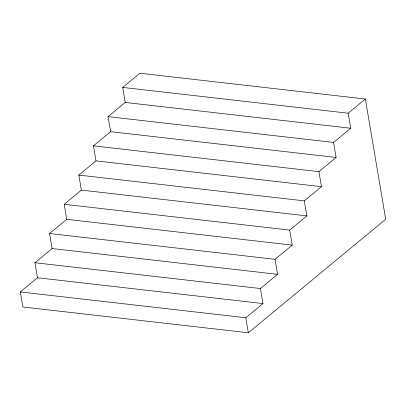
<?xml version="1.0" encoding="UTF-8"?>
<svg xmlns="http://www.w3.org/2000/svg" width="406" height="406" viewBox="0 0 406 406"><rect width="100%" height="100%" fill="white"/><g stroke="black" fill="none" stroke-linecap="round" stroke-linejoin="round"><path stroke-width="0.61" d="M37.469 277.76L34.931 262.733L52.1 248.543L49.557 233.516L66.731 219.321L64.189 204.294L81.357 190.104L78.815 175.077L95.989 160.883L93.446 145.855L110.615 131.666L108.072 116.639L125.246 102.449L122.703 87.417L139.872 73.227L365.364 99.018L385.7 219.245L248.335 332.773L22.843 306.982L20.3 291.95L37.469 277.76L262.961 303.551L260.419 288.524L277.592 274.334L275.05 259.307L292.218 245.117L289.681 230.085L306.85 215.896L304.307 200.868L321.481 186.679L318.938 171.647L336.107 157.457L333.565 142.43L350.738 128.24L348.196 113.213L365.364 99.018M20.3 291.95L245.792 317.746L262.961 303.551M122.703 87.417L348.196 113.213M125.246 102.449L350.738 128.24M108.072 116.639L333.565 142.43M110.615 131.666L336.107 157.457M93.446 145.855L318.938 171.647M95.989 160.883L321.481 186.679M78.815 175.077L304.307 200.868M81.357 190.104L306.85 215.896M64.189 204.294L289.681 230.085M66.731 219.321L292.218 245.117M49.557 233.516L275.05 259.307M52.1 248.543L277.592 274.334M34.931 262.733L260.419 288.524M245.792 317.746L248.335 332.773"/></g></svg>
